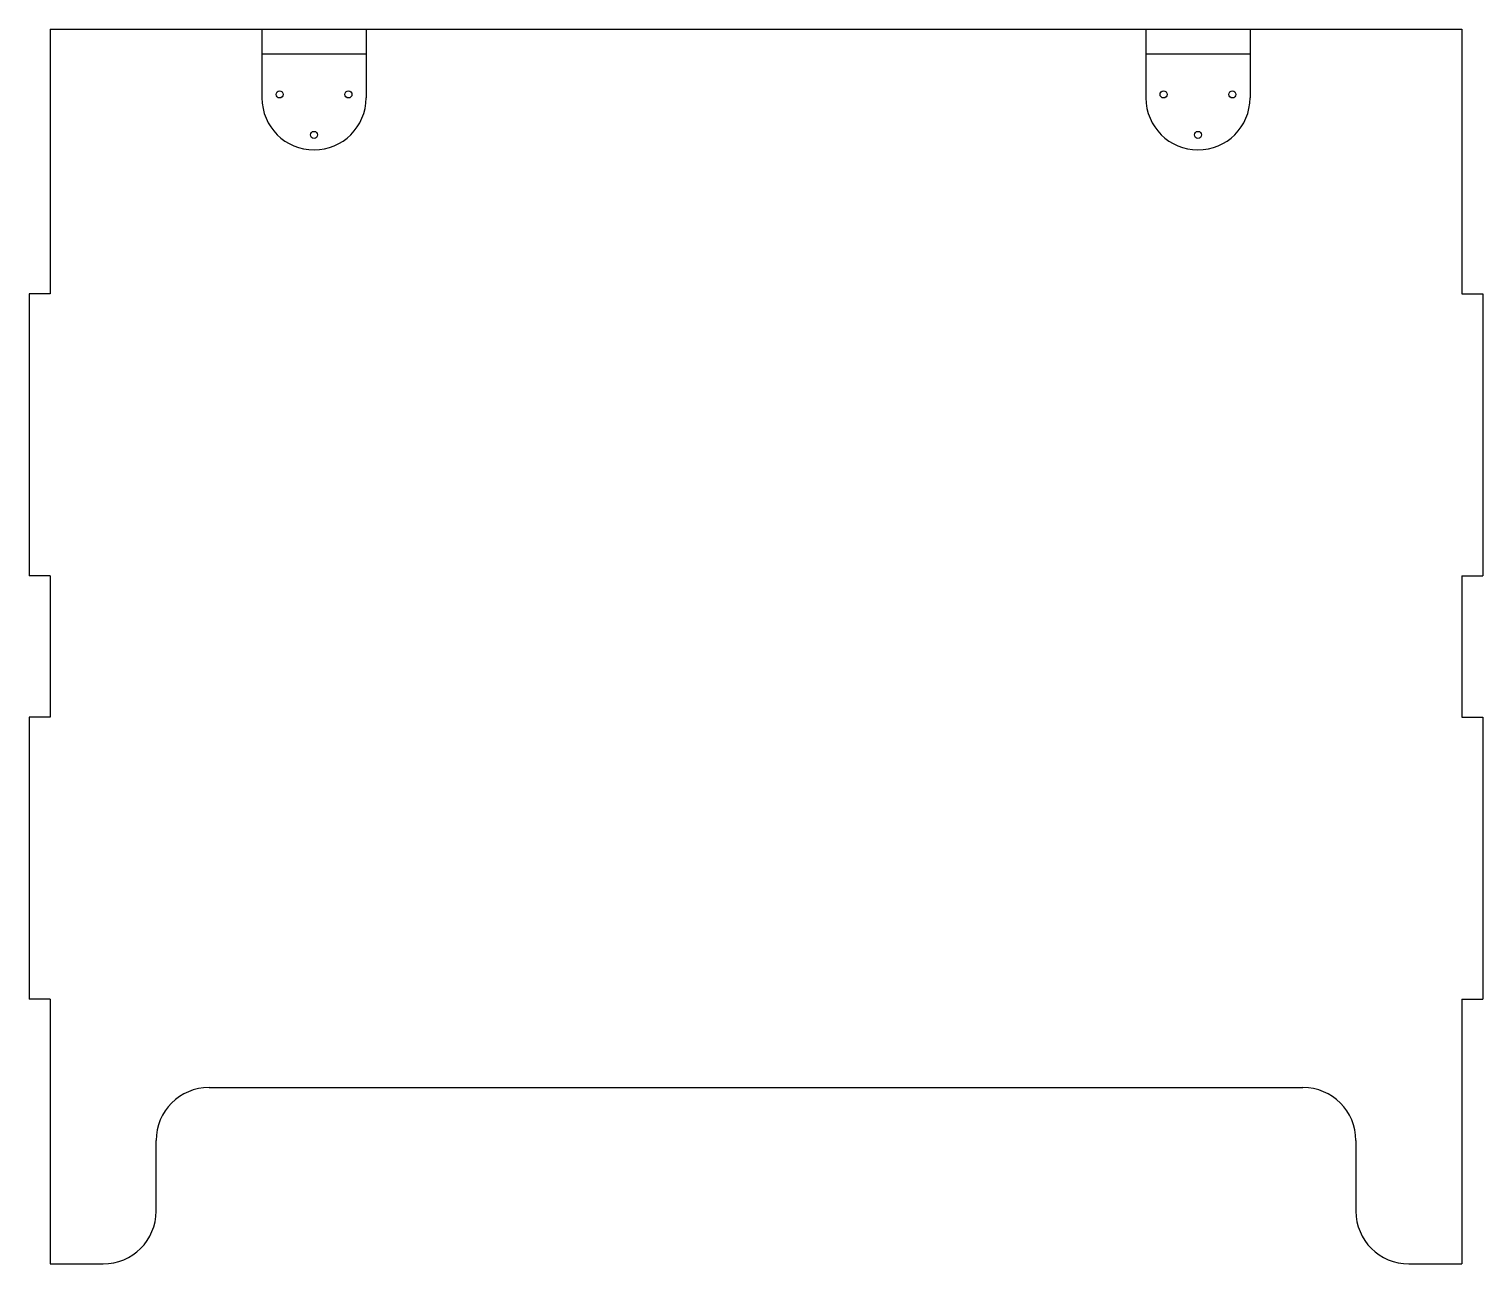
# Model space of a CAD drawing. Header units: millimetres. Extents: x -31 to 381, y -368 to -18.
import ezdxf

# ---------------------------------------------------------------- set-up
doc = ezdxf.new("R2010")
doc.units = ezdxf.units.MM

msp = doc.modelspace()

# ---------------------------------------------------------------- linework, layer by layer
at = {"color": 7, "linetype": 'Continuous', "lineweight": 25}
for p, q in [((-25.05, -18.26), (-25.05, -93.26)), ((-25.05, -18.26), (374.95, -18.26)), ((34.95, -18.26), (34.95, -37.76)), ((64.45, -18.26), (64.45, -37.76)), ((285.45, -18.26), (285.45, -37.76)), ((314.95, -18.26), (314.95, -37.76)), ((374.95, -18.26), (374.95, -93.26)), ((34.95, -25.26), (64.45, -25.26)), ((285.45, -25.26), (314.95, -25.26)), ((-31.05, -93.26), (-31.05, -173.26)), ((-25.05, -93.26), (-31.05, -93.26)), ((374.95, -93.26), (380.95, -93.26)), ((380.95, -93.26), (380.95, -173.26)), ((-25.05, -173.26), (-31.05, -173.26)), ((-25.05, -173.26), (-25.05, -213.26)), ((374.95, -173.26), (380.95, -173.26)), ((374.95, -173.26), (374.95, -213.26)), ((-31.05, -213.26), (-31.05, -293.26)), ((-25.05, -213.26), (-31.05, -213.26)), ((374.95, -213.26), (380.95, -213.26)), ((380.95, -213.26), (380.95, -293.26)), ((-25.05, -293.26), (-31.05, -293.26)), ((-25.05, -293.26), (-25.05, -368.26)), ((374.95, -293.26), (380.95, -293.26)), ((374.95, -293.26), (374.95, -368.26)), ((19.95, -318.26), (329.95, -318.26)), ((4.95, -353.26), (4.95, -333.26)), ((344.95, -333.26), (344.95, -353.26)), ((-25.05, -368.26), (-10.05, -368.26)), ((359.95, -368.26), (374.95, -368.26))]:
    msp.add_line(p, q, dxfattribs=at)
for centre in [(39.95, -36.79), (59.45, -36.79), (290.45, -36.79), (309.95, -36.79), (49.7, -48.26), (300.2, -48.26)]:
    msp.add_circle(centre, 1, dxfattribs=at)
for centre, radius, start, end in [((49.7, -37.76), 14.75, 180, 0), ((300.2, -37.76), 14.75, 180, 0), ((19.95, -333.26), 15, 90, 180), ((329.95, -333.26), 15, 0, 90), ((-10.05, -353.26), 15, 270, 0), ((359.95, -353.26), 15, 180, 270)]:
    msp.add_arc(centre, radius, start, end, dxfattribs=at)

doc.saveas('drawing.dxf')
